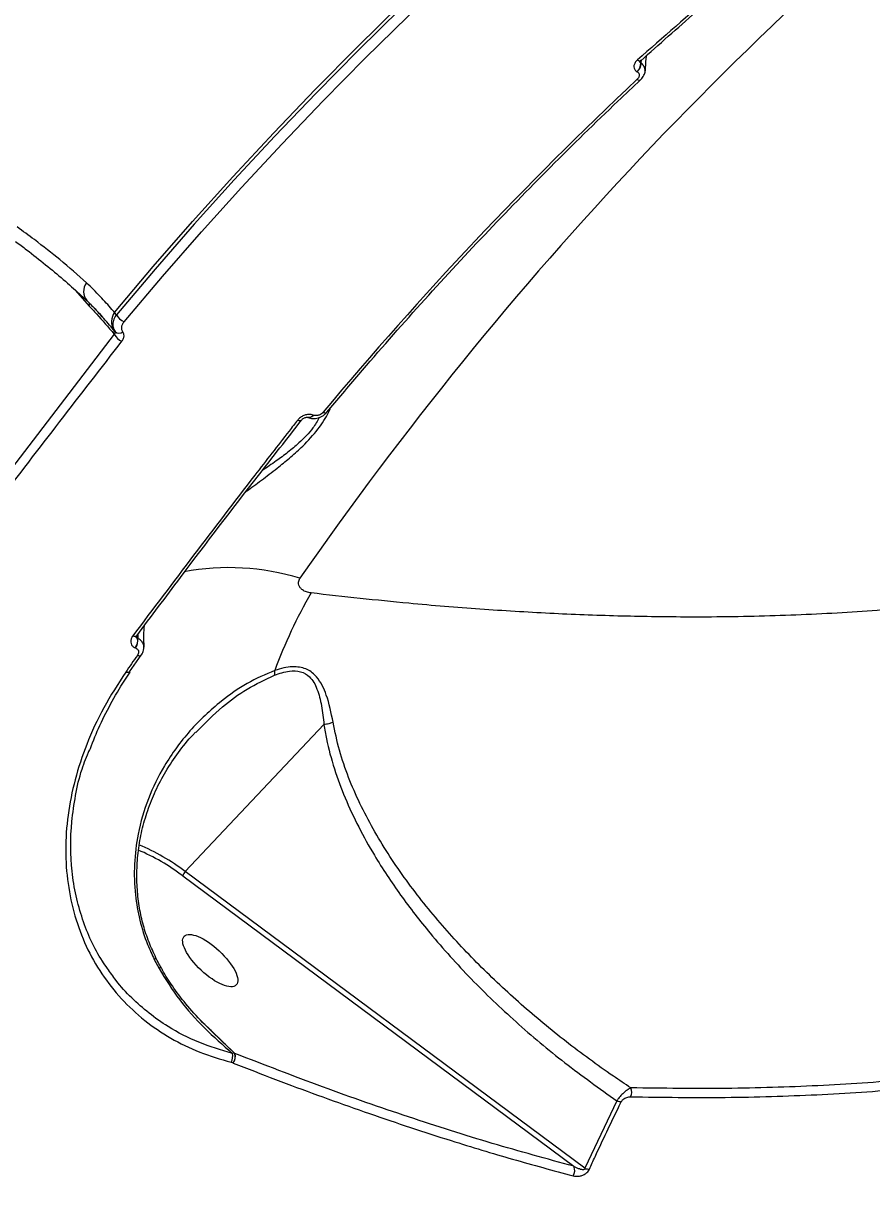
# Model space of a CAD drawing. Header units: millimetres. Extents: x -6328 to 5334, y -5037 to 4112.
# Drawn here: x -2891.1 to -2780, y 716.3 to 868.3 of the extents above; entities that cross this region are included whole.
import ezdxf

# ---------------------------------------------------------------- set-up
doc = ezdxf.new("R2010")
doc.units = ezdxf.units.MM
for name, color, linetype in [('DIKOM_ОБЪЕКТ', 7, 'Continuous'), ('DIKOM_РАЗМЕР_ЗОНА', 7, 'Continuous'), ('DIKOM_РАЗМЕР_ОБЪЕКТА', 7, 'Continuous')]:
    doc.layers.add(name, color=color, linetype=linetype)
doc.styles.add('style1', font='arial.ttf', dxfattribs={"width": 0.8})
doc.dimstyles.new('1-50', dxfattribs={"dimtxt": 300, "dimasz": 200, "dimexe": 100, "dimexo": 0, "dimgap": 100, "dimtad": 1, "dimtxsty": 'style1', "dimcen": 200, "dimclrd": 7, "dimclre": 7, "dimclrt": 7, "dimadec": 1, "dimazin": 2, "dimtfac": 1, "dimtmove": 0, "dimatfit": 2, "dimfxl": 0, "dimlwd": 25, "dimlwe": 18, "dimarcsym": 0})

# ---------------------------------------------------------------- blocks, each defined once
blk = doc.blocks.new('*D0')
at = {"layer": 'Defpoints', "color": 0, "transparency": 16777216}
for p in [(-3539.45, 760.32), (3333.52, 448.13), (3333.52, -4437.11)]:
    blk.add_point(p, dxfattribs=at)
at = {"layer": 'DIKOM_РАЗМЕР_ОБЪЕКТА', "color": 7, "lineweight": 18, "transparency": 16777216}
for p, q in [((-3539.45, 760.32), (-3539.45, -4537.11)), ((3333.52, 448.13), (3333.52, -4537.11))]:
    blk.add_line(p, q, dxfattribs=at)
at = {"layer": 'DIKOM_РАЗМЕР_ОБЪЕКТА', "color": 7, "lineweight": 25, "transparency": 16777216}
blk.add_line((-3339.45, -4437.11), (3133.52, -4437.11), dxfattribs=at)
at = {"layer": 'DIKOM_РАЗМЕР_ОБЪЕКТА', "color": 7, "transparency": 16777216}
for points in [[(-3339.45, -4403.77), (-3339.45, -4470.44), (-3539.45, -4437.11)], [(3133.52, -4403.77), (3133.52, -4470.44), (3333.52, -4437.11)]]:
    blk.add_solid(points, dxfattribs=at)
at = {"layer": 'DIKOM_РАЗМЕР_ОБЪЕКТА', "color": 7, "transparency": 16777216, "insert": (-102.96, -4183.94), "char_height": 300, "attachment_point": 5, "style": 'style1'}
blk.add_mtext('6900', dxfattribs=at)
blk = doc.blocks.new('*D2')
at = {"layer": 'Defpoints', "color": 0, "transparency": 16777216}
for p in [(-5303.77, 2121.42), (-1621.11, 2121.42), (560.33, -2395.62)]:
    blk.add_point(p, dxfattribs=at)
at = {"layer": 'DIKOM_РАЗМЕР_ОБЪЕКТА', "color": 7, "lineweight": 18, "transparency": 16777216}
for p, q in [((-1621.11, 2121.42), (-5403.77, 2121.42)), ((560.33, -2395.62), (-5403.77, -2395.62))]:
    blk.add_line(p, q, dxfattribs=at)
at = {"layer": 'DIKOM_РАЗМЕР_ОБЪЕКТА', "color": 7, "lineweight": 25, "transparency": 16777216}
blk.add_line((-5303.77, -2195.62), (-5303.77, 1921.42), dxfattribs=at)
at = {"layer": 'DIKOM_РАЗМЕР_ОБЪЕКТА', "color": 7, "transparency": 16777216}
for points in [[(-5337.11, 1921.42), (-5270.44, 1921.42), (-5303.77, 2121.42)], [(-5337.11, -2195.62), (-5270.44, -2195.62), (-5303.77, -2395.62)]]:
    blk.add_solid(points, dxfattribs=at)
at = {"layer": 'DIKOM_РАЗМЕР_ОБЪЕКТА', "color": 7, "transparency": 16777216, "insert": (-5556.94, -137.1), "char_height": 300, "attachment_point": 5, "rotation": 90, "style": 'style1'}
blk.add_mtext('4500', dxfattribs=at)
blk = doc.blocks.new('*D3')
at = {"layer": 'Defpoints', "color": 0, "transparency": 16777216}
for p in [(-1814.92, 4111.71), (-5877.98, -3895.62), (33.33, -3895.62)]:
    blk.add_point(p, dxfattribs=at)
at = {"layer": 'DIKOM_РАЗМЕР_ЗОНА', "color": 7, "lineweight": 18, "transparency": 16777216}
for p, q in [((-1814.92, 4111.71), (-5977.98, 4111.71)), ((33.33, -3895.62), (-5977.98, -3895.62))]:
    blk.add_line(p, q, dxfattribs=at)
at = {"layer": 'DIKOM_РАЗМЕР_ЗОНА', "color": 7, "lineweight": 25, "transparency": 16777216}
blk.add_line((-5877.98, 3911.71), (-5877.98, -3695.62), dxfattribs=at)
at = {"layer": 'DIKOM_РАЗМЕР_ЗОНА', "color": 7, "transparency": 16777216}
for points in [[(-5911.31, 3911.71), (-5844.65, 3911.71), (-5877.98, 4111.71)], [(-5911.31, -3695.62), (-5844.65, -3695.62), (-5877.98, -3895.62)]]:
    blk.add_solid(points, dxfattribs=at)
at = {"layer": 'DIKOM_РАЗМЕР_ЗОНА', "color": 7, "transparency": 16777216, "insert": (-6131.15, 108.05), "char_height": 300, "attachment_point": 5, "rotation": 90, "style": 'style1'}
blk.add_mtext('8000', dxfattribs=at)

msp = doc.modelspace()

# ---------------------------------------------------------------- linework, layer by layer
at = {"layer": 'DIKOM_ОБЪЕКТ', "color": 7, "linetype": 'Continuous', "lineweight": 15}
for p, q in [((-2810.256, 863.16), (-2810.289, 863.448)), ((-2810.238, 863.149), (-2810.256, 863.16)), ((-2810.197, 863.522), (-2810.238, 863.149)), ((-2810.74, 861.996), (-2810.722, 861.985)), ((-2884.271, 833.426), (-2883.323, 832.304)), ((-2883.323, 832.304), (-2882.447, 831.33)), ((-2878.874, 830.197), (-2879.13, 830.499)), ((-2879.169, 827.641), (-2900.982, 799.136)), ((-2879.217, 827.698), (-2879.169, 827.641)), ((-2853.116, 817.041), (-2853.137, 817.049)), ((-2854.662, 816.403), (-2854.65, 816.416)), ((-2876.25, 788.16), (-2876.24, 788.173)), ((-2876.121, 787.828), (-2876.21, 788.205)), ((-2876.1, 787.821), (-2876.121, 787.828)), ((-2876.089, 788.332), (-2876.1, 787.821)), ((-2876.41, 786.603), (-2876.389, 786.596)), ((-2877.153, 783.448), (-2875.629, 785.638)), ((-2877.149, 783.454), (-2877.154, 783.446)), ((-2869.869, 757.303), (-2851.726, 776.537)), ((-2868.487, 775.521), (-2868.366, 775.637)), ((-2817.574, 718.468), (-2869.869, 757.303)), ((-2870.205, 756.733), (-2819.032, 718.731)), ((-2873.924, 745.803), (-2873.305, 744.622)), ((-2863.386, 733.503), (-2867.736, 737.706)), ((-2863.413, 733.523), (-2864.207, 734.274)), ((-2863.413, 733.523), (-2863.708, 733.51)), ((-2863.386, 733.503), (-2863.413, 733.523)), ((-2863.881, 732.351), (-2863.623, 732.265)), ((-2863.623, 732.265), (-2863.589, 732.251)), ((-2813.386, 727.313), (-2817.574, 718.468))]:
    msp.add_line(p, q, dxfattribs=at)
at = {"layer": 'DIKOM_ОБЪЕКТ', "color": 7, "linetype": 'Continuous', "lineweight": 15, "flags": 128}
for points in [[(-2879.13, 830.499), (-2874.065, 836.484), (-2868.904, 842.394), (-2863.649, 848.228), (-2858.3, 853.986), (-2852.861, 859.665), (-2847.33, 865.265), (-2841.709, 870.785), (-2836, 876.222)], [(-2835.96, 875.691), (-2841.639, 870.279), (-2847.23, 864.786), (-2852.733, 859.214), (-2858.145, 853.563), (-2863.467, 847.835), (-2868.696, 842.03), (-2873.832, 836.15), (-2878.874, 830.197)], [(-2877.886, 829.251), (-2872.855, 835.192), (-2867.73, 841.058), (-2862.512, 846.85), (-2857.203, 852.566), (-2851.802, 858.204), (-2846.312, 863.764), (-2840.733, 869.245), (-2835.067, 874.644)], [(-2810.695, 863.538), (-2810.57, 863.473), (-2810.46, 863.436), (-2810.366, 863.427), (-2810.294, 863.447), (-2810.282, 863.455)], [(-2810.288, 860.939), (-2810.276, 860.949), (-2810.275, 860.95)], [(-2879.06, 827.976), (-2879.133, 828.063), (-2879.21, 828.154)], [(-2853.137, 817.049), (-2853.24, 816.935), (-2853.347, 816.844), (-2853.457, 816.777), (-2853.566, 816.738), (-2853.67, 816.727), (-2853.767, 816.744), (-2853.783, 816.75)], [(-2853.777, 816.748), (-2853.763, 816.742), (-2853.756, 816.74)], [(-2853.116, 817.041), (-2853.219, 816.927), (-2853.326, 816.836), (-2853.436, 816.769), (-2853.545, 816.73), (-2853.65, 816.719), (-2853.747, 816.736), (-2853.755, 816.74)], [(-2851.815, 817.431), (-2851.692, 817.387), (-2851.58, 817.363), (-2851.484, 817.359), (-2851.404, 817.375), (-2851.345, 817.41), (-2851.333, 817.422)], [(-2855.158, 816.4), (-2855.015, 816.356), (-2854.888, 816.336), (-2854.78, 816.343), (-2854.697, 816.374), (-2854.662, 816.403)], [(-2876.741, 788.165), (-2876.598, 788.121), (-2876.472, 788.1), (-2876.366, 788.103), (-2876.286, 788.131), (-2876.25, 788.16)], [(-2876.141, 785.607), (-2876.012, 785.572), (-2875.895, 785.554), (-2875.795, 785.555), (-2875.712, 785.574), (-2875.651, 785.612), (-2875.629, 785.637)], [(-2877.154, 783.446), (-2877.176, 783.421), (-2877.237, 783.383), (-2877.32, 783.363), (-2877.421, 783.362), (-2877.538, 783.379), (-2877.667, 783.415)], [(-2873.305, 744.622), (-2873.165, 744.741), (-2873.103, 744.821), (-2873.104, 744.847)]]:
    msp.add_lwpolyline(points, dxfattribs=at)
at = {"layer": 'DIKOM_ОБЪЕКТ', "color": 7, "linetype": 'Continuous', "lineweight": 15}
for centre, radius, start, end in [((-2466.207, 526.146), 472.974, 128.08672, 145.2572), ((-2811.675, 863.067), 1.422, 311.1122, 3.73709), ((-2811.656, 863.057), 1.422, 311.11321, 3.74072), ((-2478.338, 506.31), 486.088, 133.13948, 140.20444), ((-2810.445, 861.33), 0.422, 230.54916, 291.8376), ((-2881.304, 833.235), 1.876, 142.48397, 219.31487), ((-2883.752, 832.561), 0.5, 329.0695, 353.54067), ((-2882.85, 831.57), 0.47, 329.21782, 14.23123), ((-2877.4, 829.266), 2.125, 144.54497, 211.54978), ((-2876.992, 831.176), 2.122, 207.48233, 245.08502), ((-2879.569, 827.931), 0.423, 326.51633, 31.89749), ((-2877.373, 828.599), 2.035, 208.063, 247.36167), ((-2878.543, 828.638), 0.84, 231.99586, 307.10078), ((-2864.186, 765.283), 31.807, 72.94764, 100.59049), ((-2795.005, 760.277), 67.333, 150.16603, 159.70993), ((-2877.651, 787.543), 1.556, 322.86991, 10.58189), ((-2877.629, 787.535), 1.556, 322.8709, 10.58582), ((-2485.198, 511.904), 477.232, 145.00366, 145.32442), ((-2860.215, 783.43), 2.065, 348.34674, 5.44021), ((-2886.688, 735.282), 27.709, 52.62805, 67.1585), ((-2886.423, 735.538), 26.688, 52.57896, 67.10832), ((-2868.993, 756.402), 1.257, 134.21144, 164.74643), ((-2865.11, 733.127), 1.454, 327.7161, 15.28013), ((-2864.588, 733.072), 1.258, 320.071, 20.97745), ((-2864.587, 733.056), 1.282, 321.12221, 20.44056), ((-2812.795, 728.434), 1.357, 333.2808, 24.52428), ((-2812.767, 728.767), 1.581, 246.95511, 268.9126), ((-2820.097, 718.17), 1.204, 325.06745, 27.79376), ((-2816.987, 719.949), 1.593, 248.37425, 270.37052)]:
    msp.add_arc(centre, radius, start, end, dxfattribs=at)
msp.add_ellipse((-2866.608, 745.654), major_axis=(-3.408, 3.188), ratio=0.3710053, dxfattribs=at)
for points, knots in [([(-2783.507, 887.006), (-2783.978, 886.609), (-2786.332, 884.626), (-2795.428, 876.916), (-2803.996, 869.408), (-2810.695, 863.538)], [0, 0, 0, 0, 0.0517104, 0.2585534, 1, 1, 1, 1]), ([(-2810.262, 863.434), (-2807.851, 865.573), (-2801.184, 871.488), (-2792.117, 879.313), (-2785.441, 884.917), (-2783.069, 886.908)], [0, 0, 0, 0, 0.2675311, 0.7398228, 1, 1, 1, 1]), ([(-2809.643, 862.095), (-2809.626, 862.644), (-2809.603, 863.354), (-2809.501, 863.984), (-2809.478, 864.127)], [0, 0, 0, 0, 0.7741844, 1, 1, 1, 1]), ([(-2810.695, 863.538), (-2810.804, 863.424), (-2811.023, 863.196), (-2811.166, 862.806), (-2811.143, 862.438), (-2810.98, 862.162), (-2810.807, 862.042), (-2810.74, 861.996)], [0, 0, 0, 0, 0.2182614, 0.4367519, 0.6530228, 0.8657456, 1, 1, 1, 1]), ([(-2810.392, 863.315), (-2810.391, 863.319), (-2810.39, 863.326), (-2810.33, 863.411), (-2810.252, 863.483), (-2810.194, 863.524), (-2810.179, 863.535)], [0, 0, 0, 0, 0.3421179, 0.6267352, 0.9033053, 1, 1, 1, 1]), ([(-2810.256, 863.16), (-2810.278, 863.174), (-2810.335, 863.21), (-2810.384, 863.286), (-2810.385, 863.353), (-2810.385, 863.372)], [0, 0, 0, 0, 0.3080537, 0.7979391, 1, 1, 1, 1]), ([(-2810.279, 860.953), (-2810.266, 860.962), (-2810.07, 861.113), (-2809.845, 861.5), (-2809.668, 861.923), (-2809.695, 862.131), (-2809.697, 862.142)], [0, 0, 0, 0, 0.0338526, 0.5319775, 0.9743325, 1, 1, 1, 1]), ([(-2809.702, 862.099), (-2809.697, 862.155), (-2809.675, 862.371), (-2809.804, 862.732), (-2810.046, 863.012), (-2810.215, 863.133), (-2810.238, 863.149)], [0, 0, 0, 0, 0.1399386, 0.5408651, 0.9383897, 1, 1, 1, 1]), ([(-2851.331, 817.425), (-2849.945, 819.075), (-2845.925, 823.864), (-2839.08, 831.644), (-2830.719, 840.696), (-2822.115, 849.54), (-2815.257, 856.255), (-2811.265, 860.016), (-2810.274, 860.95)], [0, 0, 0, 0, 0.1082662, 0.314196, 0.5201285, 0.7260601, 0.9319907, 1, 1, 1, 1]), ([(-2810.722, 861.985), (-2810.71, 861.979), (-2810.625, 861.927), (-2810.501, 861.801), (-2810.437, 861.61), (-2810.451, 861.402), (-2810.531, 861.2), (-2810.657, 861.065), (-2810.713, 861.004)], [0, 0, 0, 0, 0.0340103, 0.252264, 0.4705298, 0.5979374, 0.8193065, 1, 1, 1, 1]), ([(-2882.792, 834.377), (-2883.924, 835.376), (-2885.995, 837.204), (-2889.153, 839.686), (-2891.121, 841.134), (-2891.881, 841.693)], [0, 0, 0, 0, 0.4251179, 0.7780799, 1, 1, 1, 1]), ([(-2892.088, 839.783), (-2891.603, 839.423), (-2890.226, 838.399), (-2888.125, 836.732), (-2885.81, 834.805), (-2884.022, 833.238), (-2883.093, 832.348), (-2882.788, 832.055)], [0, 0, 0, 0, 0.1343065, 0.3820041, 0.630408, 0.8785728, 1, 1, 1, 1]), ([(-2879.13, 830.499), (-2879.246, 830.628), (-2879.83, 831.287), (-2880.963, 832.586), (-2882.181, 833.779), (-2882.792, 834.377)], [0, 0, 0, 0, 0.1088866, 0.5528039, 1, 1, 1, 1]), ([(-2882.763, 832.037), (-2882.333, 831.627), (-2881.592, 830.921), (-2880.973, 830.193), (-2880.714, 829.887)], [0, 0, 0, 0, 0.5809793, 1, 1, 1, 1]), ([(-2882.447, 831.33), (-2882.128, 830.987), (-2881.031, 829.811), (-2879.969, 828.574), (-2879.217, 827.698)], [0, 0, 0, 0, 0.2911771, 1, 1, 1, 1]), ([(-2879.21, 828.154), (-2879.336, 828.302), (-2879.963, 829.039), (-2880.804, 830.019), (-2881.563, 830.832), (-2881.781, 831.064)], [0, 0, 0, 0, 0.1513732, 0.7568861, 1, 1, 1, 1]), ([(-2878.874, 830.197), (-2878.929, 830.118), (-2879.134, 829.823), (-2879.343, 829.267), (-2879.368, 828.561), (-2879.162, 828.172), (-2879.06, 827.976)], [0, 0, 0, 0, 0.1092315, 0.4079413, 0.7031128, 1, 1, 1, 1]), ([(-2683.225, 830.798), (-2683.464, 830.448), (-2685.43, 827.577), (-2690.269, 822.742), (-2697.044, 817.001), (-2703.956, 812.374), (-2710.555, 808.633), (-2717.741, 805.212), (-2725.5, 802.121), (-2733.857, 799.363), (-2742.775, 796.961), (-2752.252, 794.925), (-2762.068, 793.298), (-2772.172, 792.066), (-2782.53, 791.206), (-2793.302, 790.704), (-2803.576, 790.574), (-2813.217, 790.723), (-2822.143, 791.065), (-2831.273, 791.622), (-2841.651, 792.459), (-2849.127, 793.295), (-2853.414, 793.774)], [0, 0, 0, 0, 0.0102855, 0.0842928, 0.1585654, 0.2106711, 0.2629601, 0.3153408, 0.3683845, 0.4215227, 0.4753349, 0.5292447, 0.5833504, 0.6347437, 0.6861371, 0.7378668, 0.7895966, 0.8288741, 0.8681516, 0.9075771, 0.9470026, 1, 1, 1, 1]), ([(-2878.036, 827.968), (-2878.096, 828.083), (-2878.216, 828.313), (-2878.188, 828.721), (-2878.051, 829.039), (-2877.92, 829.206), (-2877.886, 829.251)], [0, 0, 0, 0, 0.2954348, 0.5903659, 0.8901389, 1, 1, 1, 1]), ([(-2879.06, 827.976), (-2879.044, 827.942), (-2879.011, 827.872), (-2879.045, 827.763), (-2879.109, 827.687), (-2879.159, 827.649), (-2879.169, 827.641)], [0, 0, 0, 0, 0.2865198, 0.589779, 0.9137368, 1, 1, 1, 1]), ([(-2878.157, 826.721), (-2878.133, 826.753), (-2878.016, 826.91), (-2877.884, 827.214), (-2877.857, 827.624), (-2877.976, 827.853), (-2878.036, 827.968)], [0, 0, 0, 0, 0.0810482, 0.3908327, 0.6951449, 1, 1, 1, 1]), ([(-2899.952, 798.237), (-2899.582, 798.729), (-2897.734, 801.191), (-2890.507, 810.773), (-2883.584, 819.712), (-2878.157, 826.721)], [0, 0, 0, 0, 0.0512253, 0.2561273, 1, 1, 1, 1]), ([(-2861.922, 807.03), (-2861.82, 807.107), (-2861.104, 807.642), (-2859.635, 808.723), (-2857.765, 810.158), (-2856.024, 811.589), (-2854.24, 813.207), (-2852.434, 815.201), (-2851.295, 816.938), (-2850.931, 817.802), (-2850.849, 817.996)], [0, 0, 0, 0, 0.026017, 0.1817335, 0.3394361, 0.4607328, 0.5846252, 0.7659046, 0.9476034, 1, 1, 1, 1]), ([(-2852.333, 816.745), (-2852.588, 816.287), (-2853.209, 815.169), (-2854.771, 813.575), (-2856.441, 812.17), (-2858.069, 810.959), (-2859.187, 810.207), (-2859.795, 809.798)], [0, 0, 0, 0, 0.1770533, 0.431612, 0.6059563, 0.7853794, 1, 1, 1, 1]), ([(-2853.137, 817.049), (-2853.223, 817.076), (-2853.444, 817.144), (-2853.87, 817.142), (-2854.363, 817.01), (-2854.827, 816.758), (-2855.048, 816.519), (-2855.158, 816.4)], [0, 0, 0, 0, 0.1342544, 0.3469772, 0.5632481, 0.7817386, 1, 1, 1, 1]), ([(-2854.648, 816.416), (-2854.642, 816.424), (-2854.614, 816.465), (-2854.51, 816.56), (-2854.345, 816.664), (-2854.164, 816.736), (-2853.996, 816.769), (-2853.861, 816.771), (-2853.789, 816.753), (-2853.784, 816.75), (-2853.782, 816.75)], [0, 0, 0, 0, 0.0438252, 0.2052152, 0.3674661, 0.5227793, 0.6595742, 0.8028292, 0.9558947, 1, 1, 1, 1]), ([(-2853.751, 816.753), (-2853.717, 816.735), (-2853.495, 816.62), (-2852.981, 816.588), (-2852.281, 816.72), (-2851.683, 817.025), (-2851.446, 817.333), (-2851.361, 817.445)], [0, 0, 0, 0, 0.043634, 0.2913991, 0.5601524, 0.8415022, 1, 1, 1, 1]), ([(-2851.815, 817.431), (-2851.816, 817.429), (-2851.882, 817.351), (-2852.04, 817.207), (-2852.296, 817.072), (-2852.573, 816.991), (-2852.851, 816.966), (-2853.031, 817.017), (-2853.116, 817.041)], [0, 0, 0, 0, 0.0043468, 0.2198207, 0.4355752, 0.5682506, 0.7938306, 1, 1, 1, 1]), ([(-2855.158, 816.4), (-2855.533, 815.921), (-2857.408, 813.523), (-2864.646, 804.213), (-2871.434, 795.207), (-2876.741, 788.165)], [0, 0, 0, 0, 0.0517104, 0.2585534, 1, 1, 1, 1]), ([(-2876.229, 788.145), (-2874.322, 790.704), (-2869.05, 797.781), (-2861.852, 807.196), (-2856.532, 813.978), (-2854.641, 816.388)], [0, 0, 0, 0, 0.267416, 0.7396868, 1, 1, 1, 1]), ([(-2853.414, 793.774), (-2853.617, 793.81), (-2854.037, 793.883), (-2854.511, 794.129), (-2854.833, 794.44), (-2855.016, 794.78), (-2855.063, 795.124), (-2855.004, 795.442), (-2854.905, 795.611), (-2854.858, 795.691)], [0, 0, 0, 0, 0.1943994, 0.4037079, 0.553904, 0.691013, 0.8350645, 0.9219116, 1, 1, 1, 1]), ([(-2875.237, 786.7), (-2875.266, 787.226), (-2875.321, 788.213), (-2875.239, 789.104), (-2875.201, 789.521)], [0, 0, 0, 0, 0.5327275, 1, 1, 1, 1]), ([(-2876.741, 788.165), (-2876.823, 788.033), (-2876.988, 787.767), (-2877.036, 787.349), (-2876.924, 786.982), (-2876.693, 786.73), (-2876.489, 786.639), (-2876.41, 786.603)], [0, 0, 0, 0, 0.2182614, 0.4367519, 0.6530228, 0.8657456, 1, 1, 1, 1]), ([(-2876.315, 788.027), (-2876.315, 788.026), (-2876.309, 788.011), (-2876.314, 788.052), (-2876.267, 788.143), (-2876.202, 788.216), (-2876.172, 788.25)], [0, 0, 0, 0, 0.0247663, 0.4093382, 0.7271227, 1, 1, 1, 1]), ([(-2876.121, 787.828), (-2876.147, 787.839), (-2876.213, 787.866), (-2876.287, 787.944), (-2876.305, 788.024), (-2876.312, 788.056)], [0, 0, 0, 0, 0.2727727, 0.706552, 1, 1, 1, 1]), ([(-2875.299, 786.705), (-2875.296, 786.716), (-2875.276, 786.826), (-2875.358, 787.094), (-2875.558, 787.476), (-2875.876, 787.715), (-2876.074, 787.808), (-2876.1, 787.821)], [0, 0, 0, 0, 0.0231617, 0.2327042, 0.5903871, 0.945035, 1, 1, 1, 1]), ([(-2876.389, 786.596), (-2876.376, 786.591), (-2876.278, 786.553), (-2876.122, 786.447), (-2876.011, 786.264), (-2875.973, 786.052), (-2876.004, 785.835), (-2876.098, 785.678), (-2876.141, 785.607)], [0, 0, 0, 0, 0.0340103, 0.252264, 0.4705298, 0.5979374, 0.8193065, 1, 1, 1, 1]), ([(-2875.634, 785.639), (-2875.623, 785.652), (-2875.464, 785.835), (-2875.309, 786.215), (-2875.313, 786.583), (-2875.315, 786.73)], [0, 0, 0, 0, 0.0418425, 0.6165002, 1, 1, 1, 1]), ([(-2877.667, 783.415), (-2878.664, 781.871), (-2880.658, 778.783), (-2882.835, 774.04), (-2884.389, 769.326), (-2885.306, 764.698), (-2885.622, 760.135), (-2885.311, 755.707), (-2884.406, 751.475), (-2882.923, 747.503), (-2880.87, 743.862), (-2878.299, 740.596), (-2875.272, 737.769), (-2871.822, 735.444), (-2868.048, 733.574), (-2865.269, 732.758), (-2863.881, 732.351)], [0, 0, 0, 0, 0.0751074, 0.1502148, 0.2212822, 0.2925775, 0.3636452, 0.4347702, 0.5061233, 0.5772487, 0.64834, 0.7196587, 0.7907511, 0.8604287, 0.9303186, 1, 1, 1, 1]), ([(-2882.428, 773.052), (-2882.045, 774.05), (-2881.249, 776.129), (-2879.674, 779.236), (-2878.271, 781.698), (-2877.31, 783.057), (-2877.064, 783.405)], [0, 0, 0, 0, 0.2834245, 0.5898993, 0.8949693, 1, 1, 1, 1]), ([(-2858.16, 783.626), (-2859.389, 783.101), (-2861.852, 782.048), (-2865.634, 779.349), (-2869.387, 775.828), (-2872.574, 771.475), (-2874.811, 766.903), (-2876.093, 762.553), (-2876.61, 758.296), (-2876.508, 754.494), (-2875.883, 750.949), (-2875.008, 748.104), (-2874.228, 746.448), (-2873.924, 745.803)], [0, 0, 0, 0, 0.0899533, 0.1801553, 0.3068406, 0.4334846, 0.5393772, 0.6451759, 0.7305693, 0.8158828, 0.8857292, 0.9555188, 1, 1, 1, 1]), ([(-2868.366, 775.637), (-2867.277, 776.749), (-2865.262, 778.806), (-2861.796, 781.3), (-2859.401, 782.439), (-2858.193, 783.013)], [0, 0, 0, 0, 0.3683126, 0.681333, 1, 1, 1, 1]), ([(-2858.193, 783.013), (-2857.539, 783.236), (-2856.36, 783.637), (-2854.718, 783.566), (-2853.4, 782.771), (-2852.523, 781.176), (-2851.997, 779.013), (-2851.797, 777.386), (-2851.719, 776.543), (-2851.718, 776.541)], [0, 0, 0, 0, 0.1595683, 0.2875575, 0.4150728, 0.5935057, 0.7940437, 0.9997271, 1, 1, 1, 1]), ([(-2850.529, 776.848), (-2850.776, 778.074), (-2851.12, 779.787), (-2851.918, 781.695), (-2852.681, 782.902), (-2853.848, 783.867), (-2855.671, 784.242), (-2857.187, 783.947), (-2858.057, 783.66), (-2858.16, 783.626)], [0, 0, 0, 0, 0.2865141, 0.4002731, 0.5163009, 0.6574617, 0.7993903, 0.9763495, 1, 1, 1, 1]), ([(-2873.703, 746.037), (-2874.022, 746.709), (-2874.671, 748.075), (-2875.383, 750.264), (-2875.895, 752.57), (-2876.185, 754.985), (-2876.24, 757.509), (-2876.041, 760.103), (-2875.573, 762.726), (-2874.821, 765.336), (-2873.776, 767.921), (-2872.442, 770.463), (-2870.789, 772.915), (-2869.465, 774.619), (-2868.632, 775.449), (-2868.519, 775.561)], [0, 0, 0, 0, 0.0669728, 0.1360319, 0.2056394, 0.2794098, 0.3565977, 0.4374149, 0.5214558, 0.6078775, 0.6967348, 0.7900011, 0.8861006, 0.9846198, 1, 1, 1, 1]), ([(-2851.718, 776.541), (-2851.719, 776.541), (-2851.722, 776.541), (-2851.724, 776.539), (-2851.725, 776.538), (-2851.726, 776.537)], [0, 0, 0, 0, 0.3462267, 0.8146328, 1, 1, 1, 1]), ([(-2851.726, 776.537), (-2851.62, 775.915), (-2851.292, 773.974), (-2850.415, 770.757), (-2848.986, 766.907), (-2847.216, 763.127), (-2844.835, 758.857), (-2841.748, 754.183), (-2837.538, 748.757), (-2832.517, 743.191), (-2826.605, 737.546), (-2820.257, 732.2), (-2815.676, 728.942), (-2813.386, 727.313)], [0, 0, 0, 0, 0.031069, 0.0969235, 0.1628035, 0.2303663, 0.2979423, 0.3965509, 0.4957336, 0.6204828, 0.7452533, 0.8726241, 1, 1, 1, 1]), ([(-2850.529, 776.848), (-2850.559, 776.835), (-2850.732, 776.76), (-2851.121, 776.63), (-2851.507, 776.573), (-2851.718, 776.541)], [0, 0, 0, 0, 0.0844017, 0.4973366, 1, 1, 1, 1]), ([(-2811.561, 728.997), (-2812.324, 729.507), (-2815.223, 731.442), (-2820.087, 735.014), (-2825.965, 739.866), (-2831.488, 745.047), (-2836.631, 750.58), (-2841.322, 756.507), (-2845.422, 762.84), (-2848.139, 768.469), (-2849.774, 773.176), (-2850.277, 775.621), (-2850.529, 776.848)], [0, 0, 0, 0, 0.0419956, 0.1595241, 0.2774949, 0.3950326, 0.5131221, 0.6333425, 0.7545641, 0.8758681, 0.937691, 1, 1, 1, 1]), ([(-2880.043, 744.632), (-2880.273, 744.951), (-2881.674, 746.893), (-2883.076, 750.1), (-2884.218, 754.125), (-2884.898, 758.338), (-2884.936, 762.758), (-2884.26, 767.262), (-2883.586, 770.415), (-2882.761, 772.397), (-2882.412, 773.235)], [0, 0, 0, 0, 0.0424236, 0.2581956, 0.3689063, 0.480431, 0.6961842, 0.8068757, 0.9183786, 1, 1, 1, 1]), ([(-2873.924, 745.803), (-2873.908, 745.815), (-2873.809, 745.891), (-2873.704, 745.986), (-2873.736, 746.009), (-2873.748, 746.017)], [0, 0, 0, 0, 0.1102452, 0.6852533, 1, 1, 1, 1]), ([(-2873.094, 744.85), (-2873.244, 745.115), (-2873.464, 745.502), (-2873.65, 745.905), (-2873.708, 746.032)], [0, 0, 0, 0, 0.6841048, 1, 1, 1, 1]), ([(-2863.708, 733.51), (-2865.19, 733.951), (-2868.177, 734.838), (-2872.686, 737.19), (-2876.257, 740.011), (-2878.749, 742.716), (-2879.683, 744.1), (-2880.043, 744.632)], [0, 0, 0, 0, 0.2199252, 0.4430685, 0.7468406, 0.9027012, 1, 1, 1, 1]), ([(-2873.305, 744.622), (-2872.441, 743.222), (-2870.712, 740.42), (-2867.419, 736.773), (-2864.95, 734.602), (-2863.708, 733.51)], [0, 0, 0, 0, 0.3317424, 0.6638449, 1, 1, 1, 1]), ([(-2866.501, 736.499), (-2866.871, 736.848), (-2868.044, 737.953), (-2869.751, 739.886), (-2871.485, 742.185), (-2872.572, 743.815), (-2873.011, 744.702), (-2873.086, 744.855)], [0, 0, 0, 0, 0.1430946, 0.4536479, 0.7260266, 0.9529731, 1, 1, 1, 1]), ([(-2864.207, 734.274), (-2864.576, 734.62), (-2865.782, 735.753), (-2866.951, 736.923), (-2867.763, 737.736)], [0, 0, 0, 0, 0.3055007, 1, 1, 1, 1]), ([(-2819.032, 718.731), (-2822.569, 719.701), (-2829.647, 721.64), (-2840.626, 725.139), (-2851.847, 729.031), (-2859.537, 732.012), (-2863.386, 733.503)], [0, 0, 0, 0, 0.2490861, 0.498536, 0.7490844, 1, 1, 1, 1]), ([(-2863.589, 732.251), (-2863.126, 732.068), (-2860.809, 731.155), (-2854.82, 728.855), (-2845.731, 725.564), (-2835.87, 722.307), (-2826.994, 719.613), (-2821.738, 718.191), (-2819.11, 717.481)], [0, 0, 0, 0, 0.0299885, 0.1499472, 0.3900562, 0.630165, 0.8150826, 1, 1, 1, 1]), ([(-2811.583, 727.824), (-2807.424, 727.771), (-2799.099, 727.665), (-2787.14, 728.047), (-2775.539, 728.793), (-2768.204, 729.655), (-2764.534, 730.086)], [0, 0, 0, 0, 0.2489045, 0.498243, 0.7488998, 1, 1, 1, 1]), ([(-2764.575, 731.248), (-2768.208, 730.821), (-2775.481, 729.968), (-2787.027, 729.222), (-2799, 728.836), (-2807.371, 728.943), (-2811.561, 728.997)], [0, 0, 0, 0, 0.2489042, 0.4982426, 0.7488996, 1, 1, 1, 1]), ([(-2811.561, 728.997), (-2811.719, 728.911), (-2812.035, 728.739), (-2812.584, 728.276), (-2813.063, 727.767), (-2813.288, 727.451), (-2813.386, 727.313)], [0, 0, 0, 0, 0.2829499, 0.5675041, 0.8112066, 1, 1, 1, 1]), ([(-2816.977, 718.356), (-2816.729, 718.898), (-2815.489, 721.608), (-2814.091, 724.55), (-2812.918, 726.941), (-2812.797, 727.187)], [0, 0, 0, 0, 0.1831691, 0.9158785, 1, 1, 1, 1]), ([(-2812.797, 727.187), (-2812.767, 727.24), (-2812.704, 727.35), (-2812.543, 727.512), (-2812.331, 727.655), (-2811.988, 727.8), (-2811.747, 727.814), (-2811.583, 727.824)], [0, 0, 0, 0, 0.1212309, 0.252323, 0.4115915, 0.5993614, 1, 1, 1, 1]), ([(-2819.11, 717.481), (-2818.839, 717.439), (-2818.454, 717.379), (-2817.855, 717.545), (-2817.48, 717.746), (-2817.193, 718.006), (-2817.048, 718.209), (-2816.991, 718.326), (-2816.977, 718.356)], [0, 0, 0, 0, 0.4029944, 0.5733156, 0.7451256, 0.8533581, 0.9617344, 1, 1, 1, 1]), ([(-2817.574, 718.468), (-2817.573, 718.455), (-2817.572, 718.426), (-2817.582, 718.383), (-2817.602, 718.351), (-2817.629, 718.323), (-2817.668, 718.298), (-2817.795, 718.264), (-2818.012, 718.291), (-2818.326, 718.383), (-2818.675, 718.534), (-2818.914, 718.666), (-2819.032, 718.731)], [0, 0, 0, 0, 0.0254608, 0.0517463, 0.0782608, 0.0864713, 0.1149989, 0.1528949, 0.3029807, 0.4907534, 0.7490049, 1, 1, 1, 1])]:
    msp.add_open_spline(points, degree=3, knots=knots, dxfattribs=at)

# ---------------------------------------------------------------- dimensions: what is measured, and where the dimension line sits
at = {"layer": 'DIKOM_РАЗМЕР_ЗОНА'}
dim = msp.add_linear_dim(base=(-5877.98, -3895.616), p1=(-1814.925, 4111.709), p2=(33.33, -3895.616), angle=90, text='8000', dimstyle='1-50', dxfattribs=at)
dim.commit()
dim.dimension.update_dxf_attribs({"geometry": '*D3', "text_midpoint": (-5877.98, 108.046), "dimtype": 160})
at = {"layer": 'DIKOM_РАЗМЕР_ОБЪЕКТА'}
dim = msp.add_linear_dim(base=(-5303.773, 2121.419), p1=(560.33, -2395.616), p2=(-1621.109, 2121.419), angle=90, text='4500', dimstyle='1-50', dxfattribs=at)
dim.commit()
dim.dimension.update_dxf_attribs({"geometry": '*D2', "text_midpoint": (-5303.773, -137.099), "dimtype": 160})
dim = msp.add_linear_dim(base=(3333.521, -4437.108), p1=(-3539.449, 760.323), p2=(3333.521, 448.128), text='6900', dimstyle='1-50', dxfattribs=at)
dim.commit()
dim.dimension.update_dxf_attribs({"geometry": '*D0', "text_midpoint": (-102.964, -4437.108), "dimtype": 160})

doc.saveas('drawing.dxf')
